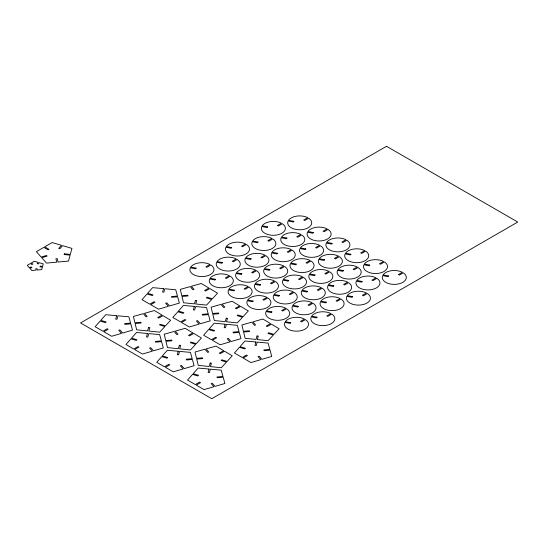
<?xml version="1.0" encoding="UTF-8"?>
<svg xmlns="http://www.w3.org/2000/svg" width="545" height="545" viewBox="0 0 545 545"><rect width="100%" height="100%" fill="white"/><g stroke="black" fill="none" stroke-linecap="round" stroke-linejoin="round"><path stroke-width="0.82" d="M40.235 266.178L40.044 266.88L42.381 267.098L41.693 269.598L37.353 270L36.985 268.651L35.766 268.76L36.14 270.109L31.801 270.504L29.805 268.242L31.91 267.622L31.351 266.989L29.246 267.615L27.25 265.354L30.357 263.555L32.032 264.523L32.904 264.025L31.229 263.058L34.335 261.259L38.252 262.411L37.176 263.63L38.273 263.957L39.349 262.738L43.259 263.889L42.571 266.396L40.235 266.178M64.33 253.834L64.133 254.57L70.114 255.121L68.472 261.096L58.124 262.043L57.177 258.589L55.89 258.705L56.837 262.159L46.488 263.106L41.727 257.717L47.129 256.13L46.536 255.455L41.141 257.049L36.379 251.654L43.791 247.376L48.076 249.848L48.995 249.317L44.71 246.844L52.122 242.566L61.462 245.311L58.71 248.431L59.868 248.772L62.62 245.652L71.96 248.404L70.319 254.379L64.33 253.834M116.657 315.698L115.71 319.152L116.991 319.268L117.945 315.814L128.845 316.809L130.575 323.103L124.587 323.655L124.791 324.391L130.773 323.846L132.503 330.141L122.666 333.036L119.914 329.916L118.755 330.256L121.508 333.377L111.67 336.272L103.87 331.762L108.155 329.289L107.236 328.758L102.951 331.231L95.143 326.728L100.157 321.046L105.553 322.633L106.146 321.966L100.743 320.378L105.757 314.703L116.657 315.698M147.457 333.479L146.51 336.933L147.797 337.055L148.744 333.595L159.644 334.596L161.375 340.891L155.386 341.436L155.591 342.178L161.572 341.626L163.302 347.921L153.465 350.817L150.713 347.696L149.555 348.037L152.307 351.157L142.477 354.052L134.669 349.543L138.955 347.07L138.035 346.538L133.75 349.011L125.943 344.508L130.957 338.827L136.352 340.421L136.945 339.746L131.543 338.159L136.557 332.484L147.457 333.479M163.527 288.639L162.58 292.093L163.861 292.209L164.808 288.755L175.715 289.749L177.438 296.044L171.457 296.596L171.661 297.332L177.643 296.787L179.373 303.081L169.536 305.977L166.784 302.857L165.626 303.197L168.378 306.317L158.541 309.206L150.74 304.703L155.025 302.23L154.106 301.698L149.821 304.171L142.013 299.668L147.027 293.987L152.423 295.574L153.016 294.906L147.613 293.319L152.627 287.637L163.527 288.639M178.263 351.259L177.309 354.72L178.597 354.836L179.543 351.382L190.443 352.377L192.174 358.671L186.186 359.216L186.39 359.959L192.371 359.414L194.102 365.709L184.265 368.597L181.512 365.484L180.361 365.824L183.106 368.938L173.276 371.833L165.469 367.323L169.754 364.85L168.834 364.319L164.549 366.799L156.742 362.289L161.756 356.614L167.158 358.201L167.744 357.534L162.342 355.946L167.356 350.265L178.263 351.259M194.327 306.419L193.38 309.873L194.66 309.996L195.614 306.535L206.514 307.537L208.238 313.831L202.256 314.376L202.461 315.119L208.442 314.567L210.172 320.862L200.335 323.757L197.583 320.637L196.425 320.978L199.177 324.098L189.34 326.993L181.54 322.483L185.825 320.01L184.905 319.479L180.62 321.952L172.813 317.449L177.827 311.767L183.222 313.355L183.815 312.687L178.413 311.1L183.427 305.425L194.327 306.419M209.062 369.047L208.108 372.501L209.396 372.617L210.343 369.163L221.243 370.157L222.973 376.452L216.985 376.997L217.189 377.74L223.178 377.195L224.901 383.489L215.064 386.378L212.312 383.264L211.16 383.605L213.906 386.718L204.075 389.614L196.268 385.111L200.553 382.631L199.634 382.106L195.348 384.579L187.541 380.069L192.555 374.395L197.958 375.982L198.543 375.314L193.141 373.727L198.155 368.045L209.062 369.047M225.126 324.2L224.179 327.661L225.46 327.777L226.413 324.316L237.313 325.317L239.044 331.612L233.056 332.157L233.26 332.9L239.241 332.348L240.972 338.649L231.135 341.538L228.382 338.425L227.224 338.765L229.976 341.878L220.139 344.774L212.339 340.264L216.624 337.791L215.704 337.26L211.419 339.739L203.612 335.229L208.626 329.555L214.022 331.142L214.614 330.474L209.212 328.88L214.226 323.205L225.126 324.2M255.925 341.981L254.978 345.441L256.266 345.557L257.213 342.103L268.113 343.098L269.843 349.393L263.855 349.938L264.059 350.68L270.041 350.135L271.771 356.43L261.934 359.319L259.182 356.205L258.023 356.546L260.776 359.659L250.945 362.554L243.138 358.051L247.423 355.572L246.504 355.047L242.218 357.52L234.411 353.01L239.425 347.335L244.821 348.923L245.414 348.255L240.011 346.668L245.025 340.986L255.925 341.981M148.581 327.477L147.525 330.924L136.659 329.82L135.119 323.505L141.121 323.022L140.944 322.279L134.942 322.763L133.409 316.454L143.328 313.661L145.985 316.802L147.15 316.475L144.493 313.334L154.419 310.541L162.083 315.126L157.723 317.551L158.629 318.096L162.989 315.664L170.653 320.249L165.469 325.876L160.121 324.234L159.508 324.895L164.863 326.537L159.678 332.164L148.805 331.053L149.861 327.613L148.581 327.477M179.38 345.264L178.331 348.705L167.458 347.601L165.925 341.286L171.92 340.802L171.743 340.06L165.741 340.543L164.208 334.235L174.127 331.442L176.784 334.589L177.949 334.255L175.299 331.115L185.218 328.322L192.882 332.906L188.522 335.339L189.428 335.877L193.788 333.445L201.452 338.029L196.268 343.657L190.92 342.015L190.307 342.676L195.662 344.317L190.478 349.945L179.605 348.841L180.661 345.394L179.38 345.264M195.451 300.418L194.395 303.865L183.529 302.761L181.989 296.446L187.991 295.962L187.814 295.22L181.812 295.703L180.279 289.395L190.198 286.602L192.855 289.742L194.02 289.415L191.363 286.275L201.289 283.482L208.953 288.067L204.593 290.492L205.499 291.03L209.859 288.605L217.523 293.19L212.339 298.817L206.991 297.175L206.378 297.836L211.733 299.478L206.548 305.105L195.675 303.994L196.731 300.554L195.451 300.418M210.179 363.045L209.13 366.492L198.257 365.382L196.725 359.073L202.72 358.583L202.542 357.84L196.541 358.331L195.008 352.016L204.927 349.222L207.584 352.37L208.749 352.043L206.099 348.895L216.018 346.102L223.688 350.687L219.328 353.119L220.228 353.657L224.588 351.225L232.252 355.81L227.067 361.437L221.72 359.795L221.113 360.456L226.461 362.098L221.277 367.725L210.404 366.621L211.46 363.174L210.179 363.045M226.25 318.205L225.194 321.645L214.328 320.542L212.788 314.227L218.79 313.743L218.613 313L212.611 313.484L211.078 307.176L220.998 304.382L223.654 307.53L224.819 307.196L222.162 304.055L232.088 301.262L239.752 305.847L235.392 308.279L236.298 308.817L240.658 306.385L248.322 310.97L243.138 316.597L237.79 314.956L237.177 315.616L242.532 317.258L237.347 322.885L226.475 321.782L227.531 318.334L226.25 318.205M257.049 335.986L255.993 339.433L245.127 338.322L243.588 332.014L249.59 331.524L249.412 330.781L243.411 331.271L241.878 324.956L251.797 322.163L254.454 325.31L255.619 324.984L252.962 321.836L262.888 319.043L270.552 323.628L266.192 326.06L267.098 326.598L271.458 324.166L279.122 328.751L273.937 334.378L268.59 332.736L267.977 333.397L273.331 335.039L268.147 340.666L257.274 339.562L258.33 336.115L257.049 335.986M196.091 268.113L195.675 268.821L190.307 267.786A12.024 6.942 0 0 0 204.661 276.383A12.024 6.942 0 0 0 210.854 264.986L206.848 267.302L205.928 266.771L209.934 264.454A12.024 6.942 0 0 0 190.716 267.077L196.091 268.113M222.428 262.588L222.019 263.296L216.644 262.261A12.024 6.942 0 0 0 231.005 270.858A12.024 6.942 0 0 0 237.191 259.461L233.185 261.777L232.265 261.246L236.271 258.93A12.024 6.942 0 0 0 217.053 261.552L222.428 262.588M231.679 247.559L231.271 248.275L225.896 247.239A12.024 6.942 0 0 0 240.256 255.83A12.024 6.942 0 0 0 246.442 244.439L242.436 246.749L241.517 246.224L245.522 243.908A12.024 6.942 0 0 0 226.304 246.531L231.679 247.559M215.486 279.312L215.077 280.021L209.702 278.986A12.024 6.942 0 0 0 224.063 287.583A12.024 6.942 0 0 0 230.249 276.186L226.243 278.495L225.33 277.97L229.329 275.654A12.024 6.942 0 0 0 210.111 278.277L215.486 279.312M258.017 242.041L257.608 242.75L252.233 241.714A12.024 6.942 0 0 0 266.594 250.312A12.024 6.942 0 0 0 272.779 238.914L268.774 241.224L267.861 240.699L271.866 238.383A12.024 6.942 0 0 0 252.642 241.006L258.017 242.041M267.554 226.849L267.139 227.565L261.77 226.529A12.024 6.942 0 0 0 276.124 235.12A12.024 6.942 0 0 0 282.317 223.729L278.311 226.039L277.391 225.507L281.397 223.198A12.024 6.942 0 0 0 262.179 225.814L267.554 226.849M241.823 273.788L241.415 274.496L236.04 273.461A12.024 6.942 0 0 0 250.4 282.058A12.024 6.942 0 0 0 256.593 270.661L252.587 272.977L251.667 272.446L255.673 270.129A12.024 6.942 0 0 0 236.455 272.752L241.823 273.788M251.075 258.759L250.666 259.474L245.291 258.439A12.024 6.942 0 0 0 259.652 267.03A12.024 6.942 0 0 0 265.837 255.639L261.838 257.949L260.919 257.417L264.925 255.108A12.024 6.942 0 0 0 245.706 257.731L251.075 258.759M234.289 290.165L233.873 290.873L228.505 289.838A12.024 6.942 0 0 0 242.866 298.435A12.024 6.942 0 0 0 249.051 287.038L245.046 289.354L244.126 288.823L248.132 286.513A12.024 6.942 0 0 0 228.914 289.129L234.289 290.165M293.891 221.325L293.483 222.04L288.107 221.004A12.024 6.942 0 0 0 302.468 229.595A12.024 6.942 0 0 0 308.654 218.204L304.648 220.514L303.728 219.989L307.734 217.673A12.024 6.942 0 0 0 288.516 220.296L293.891 221.325M277.419 253.241L277.003 253.95L271.635 252.914A12.024 6.942 0 0 0 285.996 261.511A12.024 6.942 0 0 0 292.181 250.114L288.176 252.424L287.256 251.899L291.262 249.583A12.024 6.942 0 0 0 272.044 252.206L277.419 253.241M286.949 238.049L286.541 238.765L281.166 237.729A12.024 6.942 0 0 0 295.526 246.32A12.024 6.942 0 0 0 301.712 234.929L297.706 237.239L296.793 236.707L300.792 234.398A12.024 6.942 0 0 0 281.574 237.014L286.949 238.049M260.626 284.64L260.217 285.348L254.842 284.32A12.024 6.942 0 0 0 269.203 292.91A12.024 6.942 0 0 0 275.389 281.513L271.383 283.829L270.463 283.298L274.469 280.988A12.024 6.942 0 0 0 255.251 283.604L260.626 284.64M269.877 269.618L269.468 270.327L264.093 269.291A12.024 6.942 0 0 0 278.454 277.889A12.024 6.942 0 0 0 284.64 266.491L280.634 268.808L279.714 268.276L283.72 265.96A12.024 6.942 0 0 0 264.502 268.583L269.877 269.618M253.084 301.017L252.676 301.726L247.301 300.697A12.024 6.942 0 0 0 261.661 309.288A12.024 6.942 0 0 0 267.847 297.897L263.841 300.206L262.928 299.675L266.934 297.366A12.024 6.942 0 0 0 247.709 299.982L253.084 301.017M313.286 232.524L312.878 233.24L307.503 232.204A12.024 6.942 0 0 0 321.863 240.795A12.024 6.942 0 0 0 328.056 229.404L324.05 231.714L323.13 231.182L327.136 228.873A12.024 6.942 0 0 0 307.918 231.496L313.286 232.524M296.214 264.093L295.806 264.802L290.43 263.766A12.024 6.942 0 0 0 304.791 272.364A12.024 6.942 0 0 0 310.977 260.966L306.971 263.283L306.058 262.751L310.064 260.435A12.024 6.942 0 0 0 290.846 263.058L296.214 264.093M305.752 248.902L305.336 249.617L299.968 248.581A12.024 6.942 0 0 0 314.329 257.179A12.024 6.942 0 0 0 320.514 245.781L316.509 248.091L315.589 247.566L319.595 245.25A12.024 6.942 0 0 0 300.377 247.873L305.752 248.902M279.428 295.492L279.013 296.208L273.644 295.172A12.024 6.942 0 0 0 287.998 303.763A12.024 6.942 0 0 0 294.191 292.372L290.185 294.682L289.266 294.15L293.271 291.841A12.024 6.942 0 0 0 274.053 294.457L279.428 295.492M288.673 280.471L288.264 281.179L282.889 280.144A12.024 6.942 0 0 0 297.25 288.741A12.024 6.942 0 0 0 303.442 277.344L299.437 279.66L298.517 279.129L302.523 276.819A12.024 6.942 0 0 0 283.305 279.435L288.673 280.471M271.873 311.863L271.465 312.578L266.089 311.542A12.024 6.942 0 0 0 280.45 320.133A12.024 6.942 0 0 0 286.636 308.743L282.63 311.052L281.717 310.521L285.723 308.211A12.024 6.942 0 0 0 266.498 310.834L271.873 311.863M332.089 243.383L331.68 244.092L326.305 243.056A12.024 6.942 0 0 0 340.666 251.654A12.024 6.942 0 0 0 346.852 240.256L342.846 242.573L341.926 242.041L345.932 239.725A12.024 6.942 0 0 0 326.714 242.348L332.089 243.383M315.017 274.946L314.608 275.654L309.233 274.625A12.024 6.942 0 0 0 323.594 283.216A12.024 6.942 0 0 0 329.779 271.819L325.774 274.135L324.854 273.604L328.86 271.294A12.024 6.942 0 0 0 309.642 273.91L315.017 274.946M324.548 259.761L324.139 260.469L318.764 259.434A12.024 6.942 0 0 0 333.124 268.031A12.024 6.942 0 0 0 339.31 256.634L335.304 258.95L334.392 258.419L338.397 256.102A12.024 6.942 0 0 0 319.172 258.725L324.548 259.761M298.217 306.338L297.802 307.053L292.433 306.017A12.024 6.942 0 0 0 306.787 314.615A12.024 6.942 0 0 0 312.98 303.218L308.974 305.527L308.054 305.002L312.06 302.686A12.024 6.942 0 0 0 292.842 305.309L298.217 306.338M307.462 291.316L307.053 292.031L301.678 290.996A12.024 6.942 0 0 0 316.039 299.587A12.024 6.942 0 0 0 322.231 288.196L318.226 290.505L317.306 289.974L321.312 287.665A12.024 6.942 0 0 0 302.094 290.281L307.462 291.316M290.676 322.722L290.267 323.43L284.892 322.395A12.024 6.942 0 0 0 299.253 330.992A12.024 6.942 0 0 0 305.438 319.595L301.433 321.904L300.513 321.38L304.519 319.063A12.024 6.942 0 0 0 285.301 321.686L290.676 322.722M350.891 254.236L350.476 254.944L345.108 253.909A12.024 6.942 0 0 0 359.468 262.506A12.024 6.942 0 0 0 365.654 251.109L361.648 253.425L360.729 252.894L364.734 250.584A12.024 6.942 0 0 0 345.516 253.2L350.891 254.236M333.806 285.791L333.397 286.507L328.022 285.471A12.024 6.942 0 0 0 342.383 294.062A12.024 6.942 0 0 0 348.568 282.671L344.563 284.981L343.643 284.449L347.649 282.14A12.024 6.942 0 0 0 328.431 284.756L333.806 285.791M343.336 270.606L342.928 271.315L337.553 270.286A12.024 6.942 0 0 0 351.913 278.877A12.024 6.942 0 0 0 358.099 267.486L354.093 269.795L353.18 269.264L357.186 266.955A12.024 6.942 0 0 0 337.961 269.571L343.336 270.606M317.013 317.197L316.604 317.905L311.229 316.87A12.024 6.942 0 0 0 325.59 325.467A12.024 6.942 0 0 0 331.776 314.07L327.77 316.386L326.857 315.855L330.863 313.538A12.024 6.942 0 0 0 311.638 316.161L317.013 317.197M326.264 302.168L325.856 302.884L320.48 301.848A12.024 6.942 0 0 0 334.841 310.439A12.024 6.942 0 0 0 341.027 299.048L337.021 301.358L336.108 300.833L340.107 298.517A12.024 6.942 0 0 0 320.889 301.14L326.264 302.168M369.68 265.081L369.265 265.79L363.897 264.761A12.024 6.942 0 0 0 378.257 273.352A12.024 6.942 0 0 0 384.443 261.961L380.437 264.271L379.518 263.739L383.523 261.43A12.024 6.942 0 0 0 364.305 264.046L369.68 265.081M352.601 296.65L352.193 297.359L346.818 296.323A12.024 6.942 0 0 0 361.178 304.921A12.024 6.942 0 0 0 367.371 293.523L363.365 295.833L362.445 295.308L366.451 292.992A12.024 6.942 0 0 0 347.233 295.615L352.601 296.65M362.139 281.458L361.73 282.174L356.355 281.138A12.024 6.942 0 0 0 370.716 289.729A12.024 6.942 0 0 0 376.902 278.338L372.896 280.648L371.976 280.116L375.982 277.807A12.024 6.942 0 0 0 356.764 280.423L362.139 281.458M388.476 275.934L388.067 276.649L382.692 275.613A12.024 6.942 0 0 0 397.053 284.204A12.024 6.942 0 0 0 403.239 272.813L399.233 275.123L398.32 274.591L402.326 272.282A12.024 6.942 0 0 0 383.101 274.905L388.476 275.934M386.514 146.285L80.531 322.947L211.76 398.715L517.75 222.053L386.514 146.285"/></g></svg>
